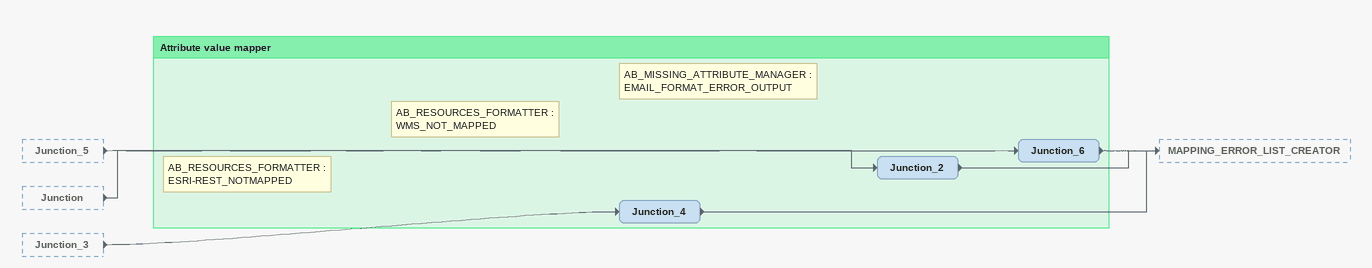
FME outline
Junction_5 [outside]
    -> Junction_6
Junction [outside]
    -> Junction_2
Junction_3 [outside]
    -> Junction_4

Bookmark: Attribute value mapper
Note: AB_RESOURCES_FORMATTER : WMS_NOT_MAPPED
Junction_2
    -> MAPPING_ERROR_LIST_CREATOR
Note: AB_RESOURCES_FORMATTER : ESRI-REST_NOTMAPPED
Junction_4
    -> MAPPING_ERROR_LIST_CREATOR
Note: AB_MISSING_ATTRIBUTE_MANAGER : EMAIL_FORMAT_ERROR_OUTPUT
Junction_6
    -> MAPPING_ERROR_LIST_CREATOR
